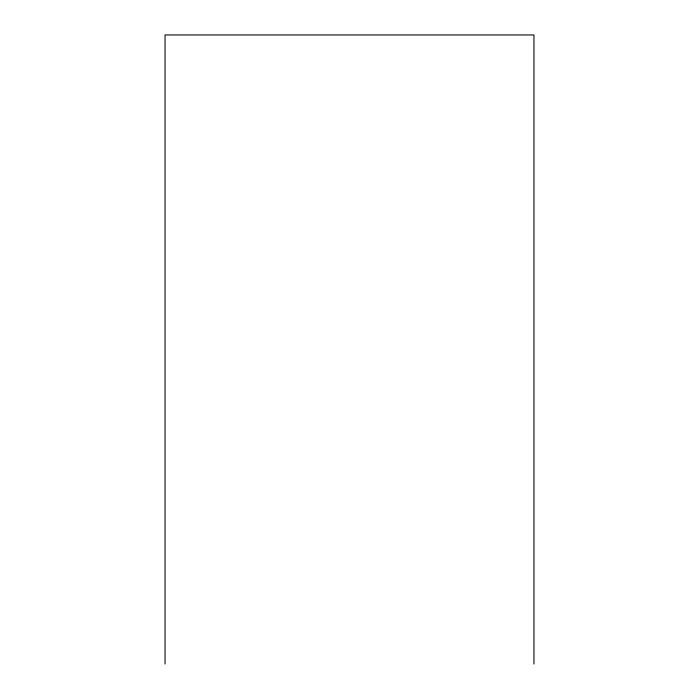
<?xml version="1.0" encoding="UTF-8"?>
<svg xmlns="http://www.w3.org/2000/svg" width="699" height="699" viewBox="0 0 699 699"><rect width="100%" height="100%" fill="white"/><g stroke="black" fill="none" stroke-linecap="round" stroke-linejoin="round"><path stroke-width="1.05" d="M533.957 664.05L533.957 34.95L165.043 34.95L165.043 664.05"/></g></svg>
